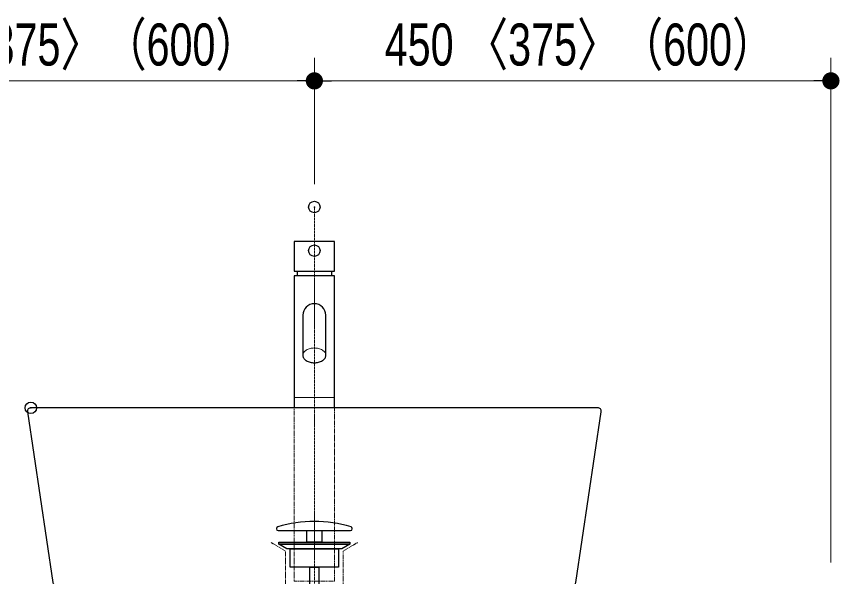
# Model space of a CAD drawing. Units: millimetres, scale not verified. Extents: x -6062 to 6062, y -3045 to 3045.
# Drawn here: x -5127 to -4410, y -1322 to -834 of the extents above; entities that cross this region are included whole.
import ezdxf
from ezdxf.enums import TextEntityAlignment as Align

# ---------------------------------------------------------------- set-up
doc = ezdxf.new("R2010")
doc.units = ezdxf.units.MM
doc.header["$LTSCALE"] = 20
doc.header["$PDMODE"] = 32
doc.header["$PDSIZE"] = 10
doc.linetypes.add('USER1', pattern=[2.91, 1.76, -0.4, 0.35, -0.4])
doc.linetypes.add('USER2', pattern=[1.11, 0.71, -0.4])
for name, color, linetype, lineweight in [('0-0_2寸法-1', 7, 'Continuous', 15), ('0-1_0', 7, 'Continuous', 25), ('0-6_5ボウル・キャビネット', 7, 'Continuous', 15), ('0-8_4給排水', 7, 'Continuous', 30)]:
    doc.layers.add(name, color=color, linetype=linetype, lineweight=lineweight)
doc.layers.add('0-2_Defpoints', color=7, linetype='Continuous')
doc.styles.add('ＭＳ Ｐゴシック', font='')
doc.styles.get('ＭＳ Ｐゴシック').set_extended_font_data('MS PGothic')

# ---------------------------------------------------------------- blocks, each defined once
blk = doc.blocks.new('_Dot')
at = {"layer": '0-1_0'}
blk.add_line((-10, 0), (-20, 0), dxfattribs=at)
for points in [[(0, 0), (-3.09, 9.51), (-1.87, 9.82)], [(0, 0), (-1.87, 9.82), (-0.63, 9.98)], [(0, 0), (-0.63, 9.98), (0.63, 9.98)], [(0, 0), (0.63, 9.98), (1.87, 9.82)], [(0, 0), (1.87, 9.82), (3.09, 9.51)], [(0, 0), (-10, 0), (-9.92, 1.25)], [(0, 0), (-9.92, -1.25), (-10, 0)], [(0, 0), (-9.92, 1.25), (-9.69, 2.49)], [(0, 0), (-9.69, -2.49), (-9.92, -1.25)], [(0, 0), (-9.69, 2.49), (-9.3, 3.68)], [(0, 0), (-9.3, -3.68), (-9.69, -2.49)], [(0, 0), (-9.3, 3.68), (-8.76, 4.82)], [(0, 0), (-8.76, -4.82), (-9.3, -3.68)], [(0, 0), (-8.76, 4.82), (-8.09, 5.88)], [(0, 0), (-8.09, -5.88), (-8.76, -4.82)], [(0, 0), (-8.09, 5.88), (-7.29, 6.85)], [(0, 0), (-7.29, -6.85), (-8.09, -5.88)], [(0, 0), (-7.29, 6.85), (-6.37, 7.71)], [(0, 0), (-6.37, -7.71), (-7.29, -6.85)], [(0, 0), (-6.37, 7.71), (-5.36, 8.44)], [(0, 0), (-5.36, -8.44), (-6.37, -7.71)], [(0, 0), (-5.36, 8.44), (-4.26, 9.05)], [(0, 0), (-4.26, -9.05), (-5.36, -8.44)], [(0, 0), (-4.26, 9.05), (-3.09, 9.51)], [(0, 0), (-3.09, -9.51), (-4.26, -9.05)], [(0, 0), (-1.87, -9.82), (-3.09, -9.51)], [(0, 0), (-0.63, -9.98), (-1.87, -9.82)], [(0, 0), (0.63, -9.98), (-0.63, -9.98)], [(0, 0), (3.09, 9.51), (4.26, 9.05)], [(0, 0), (4.26, 9.05), (5.36, 8.44)], [(0, 0), (5.36, 8.44), (6.37, 7.71)], [(0, 0), (6.37, 7.71), (7.29, 6.85)], [(0, 0), (7.29, 6.85), (8.09, 5.88)], [(0, 0), (8.09, 5.88), (8.76, 4.82)], [(0, 0), (8.76, 4.82), (9.3, 3.68)], [(0, 0), (9.3, 3.68), (9.69, 2.49)], [(0, 0), (9.69, 2.49), (9.92, 1.25)], [(0, 0), (9.92, 1.25), (10, 0)], [(0, 0), (1.87, -9.82), (0.63, -9.98)], [(0, 0), (3.09, -9.51), (1.87, -9.82)], [(0, 0), (4.26, -9.05), (3.09, -9.51)], [(0, 0), (5.36, -8.44), (4.26, -9.05)], [(0, 0), (6.37, -7.71), (5.36, -8.44)], [(0, 0), (7.29, -6.85), (6.37, -7.71)], [(0, 0), (8.09, -5.88), (7.29, -6.85)], [(0, 0), (8.76, -4.82), (8.09, -5.88)], [(0, 0), (9.3, -3.68), (8.76, -4.82)], [(0, 0), (9.69, -2.49), (9.3, -3.68)], [(0, 0), (9.92, -1.25), (9.69, -2.49)], [(0, 0), (10, 0), (9.92, -1.25)]]:
    blk.add_solid(points, dxfattribs=at)
blk = doc.blocks.new('グループ-24')
at = {"layer": '0-6_5ボウル・キャビネット', "lineweight": 30}
for p, q in [((-56660, -23500), (-66540, -23500)), ((-66599.4, -23568.8), (-66157.6, -26548.8)), ((-57042.4, -26548.8), (-56600.6, -23568.8)), ((-66098.2, -26600), (-57101.8, -26600))]:
    blk.add_line(p, q, dxfattribs=at)
at = {"layer": '0-6_5ボウル・キャビネット', "linetype": 'USER2'}
blk.add_lwpolyline([(-60850, -25851.1), (-61100, -26000), (-61100, -26600), (-62100, -26600), (-62100, -26000), (-62350, -25851.1)], dxfattribs=at)
at = {"layer": '0-6_5ボウル・キャビネット', "lineweight": 30}
for centre, start, end in [((-66540, -23560), 90, 188.43223), ((-56660, -23560), 351.56777, 90), ((-66098.2, -26540), 188.43223, 270), ((-57101.8, -26540), 270, 351.56777)]:
    blk.add_arc(centre, 60, start, end, dxfattribs=at)
blk = doc.blocks.new('グループ-28')
at = {"layer": '0-8_4給排水', "linetype": 'USER1', "lineweight": 15}
blk.add_line((-61600, -41400), (-61600, -20000), dxfattribs=at)
at = {"layer": '0-8_4給排水'}
for p, q in [((-62260, -25605.2), (-62260, -25610)), ((-62230, -25640), (-60970, -25640)), ((-60940, -25610), (-60940, -25605.2))]:
    blk.add_line(p, q, dxfattribs=at)
for points in [[(-61730, -25640), (-61470, -25640), (-61470, -25840), (-61730, -25840)], [(-62220, -25840), (-60980, -25840), (-60980, -25880), (-62220, -25880)], [(-62081.3, -25960), (-62220, -25880), (-60980, -25880), (-61120.2, -25960)], [(-62020, -25960), (-61180, -25960), (-61180, -26280), (-62020, -26280)], [(-61680, -26280), (-61520, -26280), (-61520, -26600), (-61680, -26600)]]:
    blk.add_lwpolyline(points, close=True, dxfattribs=at)
for centre, radius, start, end in [((-61600, -27642.5), 2162.5, 72.8168, 107.1832), ((-62230, -25605.2), 30, 107.1832, 180), ((-62230, -25610), 30, 180, 270), ((-60970, -25610), 30, 270, 0), ((-60970, -25605.2), 30, 0, 72.8168)]:
    blk.add_arc(centre, radius, start, end, dxfattribs=at)
blk = doc.blocks.new('グループ-30')
at = {"layer": '0-8_4給排水'}
for p, q in [((-61900, -21120), (-61900, -21200)), ((-61300, -21120), (-61300, -21200))]:
    blk.add_line(p, q, dxfattribs=at)
at = {"layer": '0-8_4給排水', "lineweight": 15}
blk.add_line((-61250, -23320), (-61950, -23320), dxfattribs=at)
at = {"layer": '0-8_4給排水'}
blk.add_lwpolyline([(-61950, -20600), (-61950, -21120), (-61250, -21120), (-61250, -20600)], close=True, dxfattribs=at)
for points in [[(-61250, -23500), (-61250, -21200), (-61950, -21200), (-61950, -23500)], [(-61800, -21885.7), (-61800, -22585.7), (-61799.2, -22597.3), (-61796.7, -22609.1), (-61792.3, -22621.1), (-61786, -22633), (-61777.7, -22644.8), (-61767.4, -22656.1), (-61755.3, -22666.8), (-61741.4, -22676.6), (-61726.1, -22685.5), (-61709.4, -22693.3)], [(-61709.4, -22693.3), (-61691.9, -22699.9), (-61673.6, -22705.3), (-61655, -22709.3), (-61636.4, -22712.1), (-61618, -22713.8), (-61600, -22714.3), (-61582, -22713.8), (-61563.6, -22712.1), (-61545, -22709.3), (-61526.4, -22705.3), (-61508.1, -22699.9), (-61490.6, -22693.3), (-61473.9, -22685.5), (-61458.6, -22676.6), (-61444.7, -22666.8), (-61432.6, -22656.1), (-61422.3, -22644.8), (-61414, -22633), (-61407.7, -22621.1), (-61403.3, -22609.1), (-61400.8, -22597.3), (-61400, -22585.7), (-61400, -21885.7)]]:
    blk.add_lwpolyline(points, dxfattribs=at)
at = {"layer": '0-8_4給排水', "lineweight": 15}
blk.add_lwpolyline([(-61400, -22585.7), (-61400.8, -22574.2), (-61403.3, -22562.3), (-61407.7, -22550.3), (-61414, -22538.4), (-61422.3, -22526.7), (-61432.6, -22515.4), (-61444.7, -22504.7), (-61458.6, -22494.8), (-61473.9, -22485.9), (-61490.6, -22478.1), (-61508.1, -22471.5), (-61526.4, -22466.2), (-61545, -22462.1), (-61563.6, -22459.3), (-61582, -22457.7), (-61600, -22457.2), (-61618, -22457.7), (-61636.4, -22459.3), (-61655, -22462.1), (-61673.6, -22466.2), (-61691.9, -22471.5), (-61709.4, -22478.1), (-61726.1, -22485.9), (-61741.4, -22494.8), (-61755.3, -22504.7), (-61767.4, -22515.4), (-61777.7, -22526.7), (-61786, -22538.4), (-61792.3, -22550.3), (-61796.7, -22562.3), (-61799.2, -22574.2), (-61800, -22585.7)], dxfattribs=at)
at = {"layer": '0-8_4給排水', "linetype": 'USER2', "lineweight": 15}
blk.add_lwpolyline([(-61950, -23500), (-61950, -26520), (-61250, -26520), (-61250, -23500)], dxfattribs=at)
at = {"layer": '0-8_4給排水'}
blk.add_circle((-61600, -20760), 100, dxfattribs=at)
for start, end in [(90, 180), (0, 90)]:
    blk.add_arc((-61600, -21885.7), 200, start, end, dxfattribs=at)

msp = doc.modelspace()

# ---------------------------------------------------------------- linework, layer by layer
at = {"layer": '0-0_2寸法-1'}
for p, q in [((-4867.5, -980), (-4867.5, -870)), ((-4867.5, -980), (-4867.5, -870)), ((-4417.5, -1310), (-4417.5, -870)), ((-5302.49, -890), (-4882.51, -890)), ((-4432.51, -890), (-4852.49, -890))]:
    msp.add_line(p, q, dxfattribs=at)
at = {"layer": '0-2_Defpoints'}
for p in [(-4867.5, -890), (-4867.5, -1000), (-5114.5, -1175)]:
    msp.add_point(p, dxfattribs=at)

# ---------------------------------------------------------------- block references
at = {"layer": '0-0_2寸法-1', "xscale": 0.7503418, "yscale": 0.7503418}
for p in [(-4867.5, -890), (-4417.5, -890)]:
    msp.add_blockref('_Dot', p, dxfattribs=at)
at = {"layer": '0-0_2寸法-1', "xscale": 0.7503418, "yscale": 0.7503418, "rotation": 180}
msp.add_blockref('_Dot', (-4867.5, -890), dxfattribs=at)
at = {"layer": '0-6_5ボウル・キャビネット', "xscale": 0.05, "yscale": 0.05}
msp.add_blockref('グループ-24', (-1787.5, 0), dxfattribs=at)
at = {"layer": '0-8_4給排水', "xscale": 0.05, "yscale": 0.05}
for name in ['グループ-28', 'グループ-30']:
    msp.add_blockref(name, (-1787.5, 0), dxfattribs=at)

# ---------------------------------------------------------------- texts
at = {"layer": '0-0_2寸法-1', "style": 'ＭＳ Ｐゴシック', "width": 0.75}
for p in [(-5256.19, -887.65), (-4806.19, -887.65)]:
    msp.add_text('450 〈375〉（600）', height=36.66, dxfattribs=at).set_placement(p, align=Align.BOTTOM_LEFT)

doc.saveas('drawing.dxf')
